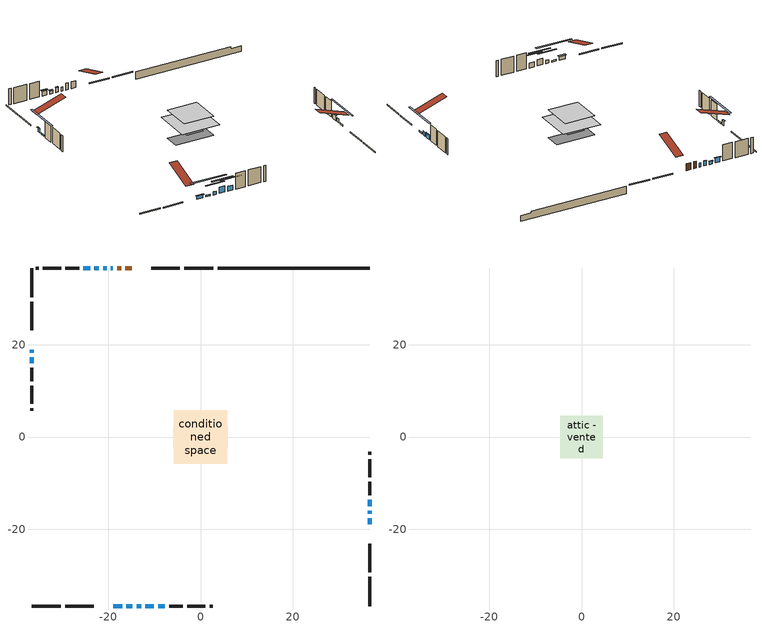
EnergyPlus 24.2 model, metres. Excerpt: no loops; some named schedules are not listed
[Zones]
conditioned space
 floor outside (Floor1 construction): -2.57,-2.57 -2.57,2.57 2.57,2.57 2.57,-2.57 z0.46
 floor adiabatic (AdiabaticFloorConstruction): -5.82,-5.82 -5.82,5.82 5.82,5.82 5.82,-5.82 z2.9
 floor foundation (Slab1 construction): -5.87,-2.36 -5.87,2.36 5.87,2.36 5.87,-2.36 z-1.83
 wall outside (RimJoist1 construction): 2.8,36.65 -3.56,36.65 / -36.65,-36.65 -30.29,-36.65 / -36.65,36.65 -36.65,30.29 / 36.65,-36.65 36.65,-30.29 z0.46:0.76
 wall outside (RimJoist2 construction): -4.49,36.65 -10.66,36.65 / -29.36,-36.65 -23.19,-36.65 / -36.65,29.36 -36.65,23.19 / 36.65,-29.36 36.65,-23.19 z0.46:0.76
 wall outside (AdiabaticWallConstruction 1): -14.9,36.65 -16.27,36.65 / -17.2,36.65 -18.1,36.65 z0.46:2.49
 wall outside (AdiabaticWallConstruction): -19.03,36.65 -19.45,36.65 / 36.65,-16.7 36.65,-15.97 z0.46:1.68; -18.95,-36.65 -17.01,-36.65 / -13.83,-36.65 -12.87,-36.65 / -22.02,36.65 -22.99,36.65 z0.46:1.43; -36.65,18.95 -36.65,18.23 / -9.18,-36.65 -7.71,-36.65 / 36.65,-15.05 36.65,-13.57 / -20.38,36.65 -21.09,36.65 / -23.92,36.65 -25.39,36.65 z0.46:1.93; 36.65,-18.95 36.65,-17.62 / -16.08,-36.65 -14.76,-36.65 / -36.65,17.31 -36.65,15.98 z0.46:0.92; -11.94,-36.65 -10.11,-36.65 z0.46:2.29
 wall outside (Wall1 construction): -26.32,36.65 -29.29,36.65 / -6.78,-36.65 -3.8,-36.65 / -36.65,15.06 -36.65,12.08 / 36.65,-12.64 36.65,-9.67 z0.46:5.34
 wall outside (Wall2 construction): -30.22,36.65 -34.16,36.65 / -2.87,-36.65 1.06,-36.65 / -36.65,11.15 -36.65,7.21 / 36.65,-8.74 36.65,-4.8 z0.46:5.34
 wall outside (Wall3 construction): -35.09,36.65 -35.72,36.65 / 1.99,-36.65 2.62,-36.65 / -36.65,6.28 -36.65,5.65 / 36.65,-3.87 36.65,-3.24 z0.46:5.34
 wall foundation (FoundationWall1 construction): 3.73,36.65,-1.83 3.73,36.65,0.46 33.36,36.65,0.46 33.36,36.65,-0.09 36.65,36.65,-0.09 36.65,36.65,-1.83
 window (WindowConstruction 9): -19.03,36.65 -19.45,36.65 z0.46:1.68
 window (WindowConstruction 7): -18.94,-36.65 -17.01,-36.65 z0.46:1.43
 window (WindowConstruction 8): -36.65,18.94 -36.65,18.23 z0.46:1.93
 window (WindowConstruction 11): 36.65,-18.94 36.65,-17.62 z0.46:0.92
 window (WindowConstruction 12): -16.08,-36.65 -14.76,-36.65 z0.46:0.92
 window (WindowConstruction 13): -36.65,17.31 -36.65,15.98 z0.46:0.92
 window (WindowConstruction 10): 36.65,-16.69 36.65,-15.97 z0.46:1.68
 window (WindowConstruction): -13.83,-36.65 -12.87,-36.65 z0.46:1.43
 window (WindowConstruction 1): -11.94,-36.65 -10.11,-36.65 z0.46:2.29
 window (WindowConstruction 2): -9.18,-36.65 -7.71,-36.65 z0.46:1.93
 window (WindowConstruction 3): 36.65,-15.05 36.65,-13.57 z0.46:1.93
 window (WindowConstruction 4): -20.38,36.65 -21.09,36.65 z0.46:1.93
 window (WindowConstruction 5): -22.02,36.65 -22.99,36.65 z0.46:1.43
 window (WindowConstruction 6): -23.92,36.65 -25.39,36.65 z0.46:1.93
 door (Door): -14.9,36.65 -16.27,36.65 z0.46:2.49
 door (Door 1): -17.2,36.65 -18.1,36.65 z0.46:2.49
 ceiling adiabatic (AdiabaticFloorConstruction): 5.82,-5.82 5.82,5.82 -5.82,5.82 -5.82,-5.82 z2.9
attic - vented
 floor to conditioned space (Floor2 construction Reversed): -4.64,-4.64 -4.64,4.64 4.64,4.64 4.64,-4.64 z5.34
 roof outside (Roof1 construction): -13.97,36.65,5.34 -13.97,27.61,8.35 -11.59,27.61,8.35 -11.59,36.65,5.34; -19.87,-36.65,5.34 -19.87,-27.61,8.35 -22.26,-27.61,8.35 -22.26,-36.65,5.34; -36.65,19.87,5.34 -27.61,19.87,8.35 -27.61,22.26,8.35 -36.65,22.26,5.34; 36.65,-19.87,5.34 27.61,-19.87,8.35 27.61,-22.26,8.35 36.65,-22.26,5.34
shading: -16.81,-36.65 -19.15,-36.65 -19.15,-37.06 -16.81,-37.06 z1.63; -36.65,18.19 -36.65,18.99 -37.06,18.99 -37.06,18.19 z1.98; 36.65,-12.7 36.65,-23.87 37.06,-23.87 37.06,-12.7 z5.85; -9.83,-36.65 -21.01,-36.65 -21.01,-37.06 -9.83,-37.06 z5.85; -36.65,11.06 -36.65,22.23 -37.06,22.23 -37.06,11.06 z5.85; -10.38,-36.65 -16.32,-36.65 -16.32,-37.06 -10.38,-37.06 z3.92; -7.62,-36.65 -14.43,-36.65 -14.43,-37.06 -7.62,-37.06 z4.78; -5.22,-36.65 -11.67,-36.65 -11.67,-37.06 -5.22,-37.06 z4.42; 36.65,-13.52 36.65,-15.09 37.06,-15.09 37.06,-13.52 z1.98; -21.14,36.65 -20.33,36.65 -20.33,37.06 -21.14,37.06 z1.98; -23.04,36.65 -21.97,36.65 -21.97,37.06 -23.04,37.06 z1.47; -25.59,36.65 -23.71,36.65 -23.71,37.06 -25.59,37.06 z2.13
[Building]
Building 1: Terrain=Suburbs
[Site:Location]
Edmonton Intl AP_AB: Latitude {deg}=53.31; Longitude {deg}=-113.58; Time Zone {hr}=-7; Elevation {m}=723; Keep Site Location Information=Yes
[Site:GroundTemperature:Shallow]
-1.56185, -3.61833, -3.78302, -2.80711, 1.11059, 5.01004, 8.39065, 10.5322, 10.7141, 8.97234, 5.67794, 1.89811
[Site:WaterMainsTemperature]
Calculation Method=Schedule; Temperature Schedule=mains temperature schedule
[Material] Roughness=Rough; Thermal Absorptance=0.9
Name | Thickness {m} | Conductivity {W/m-K} | Density {kg/m3} | Specific Heat {J/kg-K} | Solar Absorptance | Visible Absorptance
asphalt or fiberglass shingles | 0.00635 | 0.162714 | 1121.4 | 1465.45 | 0.4 | 0.4
ceiling loosefill ins | 0.169333 | 0.0480833 | 16.02 | 1046.75 | 0.7 | 0.7
ceiling stud and cavity | 0.1397 | 0.0926836 | 65.682 | 1177.47 | 0.7 | 0.7
concrete 4.0 in. | 0.1016 | 1.803125 | 2242.8 | 837.4 | 0.7 | 0.7
concrete 8.0 in. | 0.2032 | 1.803125 | 2242.8 | 837.4 | 0.7 | 0.7
door material | 0.04445 | 0.053851 | 512.64 | 1214.23 | 0.7 | 0.7
exterior vertical ins | 0.0457286 | 0.029427 | 32.04 | 1214.23 | 0.7 | 0.7
floor covering | 0.0127 | 0.0433444 | 54.468 | 1339.84 | 0.6 | 0.6
floor rigid ins; rim joist rigid ins; wall rigid ins | 0.051816 | 0.029427 | 32.04 | 1214.23 | 0.7 | 0.7
floor rigid ins 1; wall rigid ins 1 | 0.512978 | 0.029427 | 32.04 | 1214.23 | 0.7 | 0.7
floor stud and cavity | 0.1397 | 0.0992715 | 92.3553 | 1139.71 | 0.7 | 0.7
floor stud and cavity 1 | 0.1397 | 1.75129 | 37.0049 | 1207.88 | 0.7 | 0.7
furniture material conditioned space 1 | 0.1524 | 0.115458 | 640.8 | 1214.23 | 0.6 | 0.6
gypsum board | 0.0127 | 0.160291 | 801 | 837.4 | 0.6 | 0.6
gypsum board 1 | 0.0127 | 0.160291 | 801 | 837.4 | 0.7 | 0.7
osb sheathing 0.5 in. | 0.0127 | 0.115458 | 512.64 | 1214.23 | 0.7 | 0.7
osb sheathing 0.75 in. | 0.01905 | 0.115458 | 512.64 | 1214.23 | 0.7 | 0.7
osb sheathing 2.0 in. | 0.0508 | 0.115458 | 512.64 | 1214.23 | 0.7 | 0.7
rim joist stud and cavity | 0.0508 | 0.0414166 | 125.044 | 1163.47 | 0.6 | 0.6
rim joist stud and cavity 1 | 0.0508 | 0.0296634 | 125.044 | 1163.47 | 0.6 | 0.6
wall stud and cavity | 0.1397 | 0.222865 | 139.0536 | 1170.24 | 0.7 | 0.7
wall stud and cavity 1 | 0.1397 | 0.221002 | 139.0536 | 1170.24 | 0.7 | 0.7
wall stud and cavity 2 | 0.1397 | 0.472276 | 139.0536 | 1170.24 | 0.7 | 0.7
wall stud and cavity 3 | 0.0889 | 0.380278 | 52.3479 | 1209.89 | 0.7 | 0.7
wall stud and cavity 4 | 0.0889 | 0.391764 | 83.0341 | 1211.67 | 0.7 | 0.7
wood siding | 0.0254 | 0.102417 | 544.68 | 1172.36 | 0.4 | 0.4
wood siding 1; wood siding 2; wood siding 3 | 0.0254 | 0.102417 | 544.68 | 1172.36 | 0.7 | 0.7
[WindowMaterial:SimpleGlazingSystem]
Name | U-Factor {W/m2-K} | Solar Heat Gain Coefficient
WindowMaterial | 3.01842 | 0.52
WindowMaterial 1 | 1.93166 | 0.46
WindowMaterial 2 | 2.961077 | 0.6
WindowMaterial 3 | 2.10767 | 0.42
WindowMaterial 4 | 2.09972 | 0.42
WindowMaterial 5 | 2.99685 | 0.53
WindowMaterial 6 | 2.54715 | 0.34
WindowMaterial 7 | 2.16956 | 0.41
WindowMaterial 8 | 3.03773 | 0.46
[Construction]
AdiabaticFloorConstruction: floor stud and cavity 1, floor rigid ins 1, osb sheathing 0.75 in., floor covering
AdiabaticWallConstruction: wood siding 2, wall rigid ins 1, wall stud and cavity 3, gypsum board
AdiabaticWallConstruction 1: wood siding 3, wall rigid ins 1, wall stud and cavity 3, gypsum board
Door; Door 1: door material
Floor1 construction: floor stud and cavity, floor rigid ins, osb sheathing 0.75 in., floor covering
Floor2 construction Reversed: gypsum board, ceiling stud and cavity, ceiling loosefill ins
FoundationWall1 construction: concrete 8.0 in., gypsum board 1
furniture construction conditioned space 1: furniture material conditioned space 1
PartitionWallConstruction: gypsum board, wall stud and cavity 4, gypsum board
RimJoist1 construction: wood siding 1, rim joist rigid ins, osb sheathing 2.0 in., rim joist stud and cavity
RimJoist2 construction: wood siding 1, osb sheathing 2.0 in., rim joist stud and cavity 1
Roof1 construction: asphalt or fiberglass shingles
Slab1 construction: concrete 4.0 in.
Wall1 construction: wood siding, wall rigid ins, osb sheathing 0.5 in., wall stud and cavity, gypsum board
Wall2 construction: wood siding, wall rigid ins, osb sheathing 0.5 in., wall stud and cavity 1, gypsum board
Wall3 construction: wood siding, wall rigid ins, osb sheathing 0.5 in., wall stud and cavity 2, gypsum board
WindowConstruction; WindowConstruction 7: WindowMaterial
WindowConstruction 1: WindowMaterial 1
WindowConstruction 10: WindowMaterial 7
WindowConstruction 11; WindowConstruction 12; WindowConstruction 13: WindowMaterial 8
WindowConstruction 2; WindowConstruction 3; WindowConstruction 6: WindowMaterial 2
WindowConstruction 4: WindowMaterial 3
WindowConstruction 5: WindowMaterial 4
WindowConstruction 8: WindowMaterial 5
WindowConstruction 9: WindowMaterial 6
[Zone] Multiplier=1; Part of Total Floor Area=Yes
Name | Volume {m3}
attic - vented | 42.1509
conditioned space | 472.1
[Space]
Name | Zone | Volume {m3}
attic - vented 1 | attic - vented | 42.1509
conditioned space 1 | conditioned space | 472.1
[ZoneInfiltration:EffectiveLeakageArea]
infil attic - vented 1: Zone or Space=attic - vented 1; Schedule=Always On Discrete; Effective Air Leakage Area {cm2}=2996.87; Stack Coefficient=0.000209564; Wind Coefficient=9.78088e-06
[ZoneMixing]
whole house fan mix: Zone or Space=attic - vented; Schedule=Always On Continuous; Design Flow Rate Calculation Method=Flow/Zone; Design Flow Rate {m3/s}=0; Source Zone or Space=conditioned space
[SurfaceProperty:ExposedFoundationPerimeter]
Slab1: Exposed Perimeter Calculation Method=TotalExposedPerimeter; Total Exposed Perimeter {m}=32.918
[InternalMass] Zone or ZoneList=conditioned space; Space or SpaceList=conditioned space 1
Name | Construction | Surface Area {m2}
furniture mass conditioned space 1 | furniture construction conditioned space 1 | 86.9641
partition wall mass | PartitionWallConstruction | 217.41
[Lights]
interior lighting: Zone or ZoneList or Space or SpaceList=conditioned space 1; Schedule=interior lighting schedule; Design Level Calculation Method=LightingLevel; Lighting Level {W}=343.2; Return Air Fraction=0; Fraction Radiant=0.6; Fraction Visible=0.2; Fraction Replaceable=1
[People]
occupants: Zone or ZoneList or Space or SpaceList=conditioned space 1; Number of People Schedule=occupants schedule; Number of People Calculation Method=People; Number of People=3; Fraction Radiant=0.314171; Sensible Heat Fraction=0.56303; Activity Level Schedule=occupants activity schedule; Carbon Dioxide Generation Rate {m3/s-W}=0; Enable ASHRAE 55 Comfort Warnings=No; Mean Radiant Temperature Calculation Type=EnclosureAveraged
[ElectricEquipment] Zone or ZoneList or Space or SpaceList=conditioned space 1; Design Level Calculation Method=EquipmentLevel
Name | Schedule | Design Level {W} | Fraction Latent | Fraction Radiant | Fraction Lost
clothes dryer | clothes dryer schedule | 140.772 | 0.015 | 0.081 | 0.85
clothes washer | clothes washer schedule | 32.1985 | 0.03 | 0.162 | 0.7
cooking range | cooking range schedule | 215.147 | 0.08 | 0.432 | 0.2
dishwasher | dishwasher schedule | 66.8632 | 0.3 | 0.18 | 0.4
fridge | fridge schedule | 72.9452 | 0 | 0.6 | 0
mech vent bath fan 0 | mech vent bath fan 0 schedule | 50.2 | 0 | 0 | 1
mech vent bath fan 1 | mech vent bath fan 1 schedule | 50.2 | 0 | 0 | 1
mech vent house fan | mech vent house fan schedule | 0 | 0 | 0 | 1
mech vent house fan cfis | mech vent house fan cfis schedule | 0 | 0 | 0 | 0
mech vent range fan 0 | mech vent range fan 0 schedule | 57 | 0 | 0 | 1
misc plug loads | misc plug loads schedule | 494.7 | 0.045 | 0.513 | 0.1
whole house fan | Always On Discrete | 0 | 0 | 0 | 1
[OtherEquipment] Zone or ZoneList or Space or SpaceList=conditioned space 1; Design Level Calculation Method=EquipmentLevel
Name | Fuel Type | Schedule | Design Level {W} | Fraction Latent | Fraction Radiant | Fraction Lost
clothes dryer 1 | Electricity | clothes dryer schedule | 0 | 0.015 | 0.081 | 0.85
cooking range 1 | Electricity | cooking range schedule | 0 | 0.08 | 0.432 | 0.2
general water use latent | None | general water use schedule | 62.594 | 1 | 0 | 0
general water use sensible | None | general water use schedule | -61.6891 | 0 | 0.6 | 0
mech vent house fan latent load | None | Always On Discrete | 0 | 1 | 0 | 0
mech vent house fan sensible load | None | Always On Discrete | 0 | 0 | 0 | 0
water heater energy adjustment1 | NaturalGas | Always On Discrete | 0.01 | 0 | 0 | 1
[ZoneInfiltration:DesignFlowRate] Zone or ZoneList or Space or SpaceList=conditioned space 1; Schedule=Always On Discrete; Design Flow Rate Calculation Method=Flow/Zone; Design Flow Rate {m3/s}=0
infil flow; natural vent flow; whole house fan flow
[AvailabilityManager:Scheduled]
furnace airloop Availability Manager: Schedule=Always On Discrete
[Foundation:Kiva]
Foundation Kiva 1: Initial Indoor Air Temperature {C}=18; Wall Height Above Grade {m}=0.460004; Wall Depth Below Slab {m}=0.2032; Custom Block Material Name 1=exterior vertical ins; Custom Block Depth 1 {m}=2.28999; Custom Block X Position 1 {m}=0.2159; Custom Block Z Position 1 {m}=0
[Foundation:Kiva:Settings]
Soil Conductivity {W/m-K}=0.849921; Soil Density {kg/m3}=1842.3; Soil Specific Heat {J/kg-K}=418.7; Ground Solar Absorptivity=0.9; Ground Thermal Absorptivity=0.9; Ground Surface Roughness {m}=0.03; Far-Field Width {m}=40; Deep-Ground Boundary Condition=ZeroFlux; Deep-Ground Depth {m}=40; Minimum Cell Dimension {m}=0.2; Maximum Cell Growth Coefficient=3; Simulation Timestep=Timestep
[Exterior:Lights]
exterior lighting: Schedule=exterior lighting schedule; Design Level {W}=75.6
[EnergyManagementSystem:GlobalVariable]
furnace_airloop_Fan_RTF
infil_program_Qfan
infil_program_Qinf
natural_vent_program_Qnv
natural_vent_program_Qwhf
[EnergyManagementSystem:Sensor]
Name | Output:Variable or Output:Meter Index Key | Output:Variable or Output:Meter
airflow_gain | infil flow | Infiltration Sensible Heat Gain Energy
airflow_gain_1 | natural vent flow | Infiltration Sensible Heat Gain Energy
airflow_gain_2 | whole house fan flow | Infiltration Sensible Heat Gain Energy
airflow_loss | infil flow | Infiltration Sensible Heat Loss Energy
airflow_loss_1 | natural vent flow | Infiltration Sensible Heat Loss Energy
airflow_loss_2 | whole house fan flow | Infiltration Sensible Heat Loss Energy
clg_load_cond |  | Cooling:EnergyTransfer:Zone:CONDITIONED SPACE
clg_sp_s; clg_sp_s_1 | cooling setpoint | Schedule Value
clothes_dryer_exhaust_0_sch_s | clothes dryer exhaust 0 schedule | Schedule Value
cool_season | cooling season schedule | Schedule Value
htg_load_cond |  | Heating:EnergyTransfer:Zone:CONDITIONED SPACE
htg_sp_s; htg_sp_s_1 | heating setpoint | Schedule Value
ig_ee_conv | clothes dryer | Electric Equipment Convective Heating Energy
ig_ee_conv_2 | cooking range | Electric Equipment Convective Heating Energy
ig_ee_conv_4 | fridge | Electric Equipment Convective Heating Energy
ig_ee_conv_5 | misc plug loads | Electric Equipment Convective Heating Energy
ig_ee_conv_6 | whole house fan | Electric Equipment Convective Heating Energy
ig_ee_rad | clothes dryer | Electric Equipment Radiant Heating Energy
ig_ee_rad_2 | cooking range | Electric Equipment Radiant Heating Energy
ig_ee_rad_4 | fridge | Electric Equipment Radiant Heating Energy
ig_ee_rad_5 | misc plug loads | Electric Equipment Radiant Heating Energy
ig_ee_rad_6 | whole house fan | Electric Equipment Radiant Heating Energy
ig_lgt_conv | interior lighting | Lights Convective Heating Energy
ig_lgt_rad | interior lighting | Lights Radiant Heating Energy
ig_lgt_vis | interior lighting | Lights Visible Radiation Heating Energy
ig_oe_conv | clothes dryer 1 | Other Equipment Convective Heating Energy
ig_oe_conv_1 | cooking range 1 | Other Equipment Convective Heating Energy
ig_oe_conv_2 | general water use latent | Other Equipment Convective Heating Energy
ig_oe_conv_3 | general water use sensible | Other Equipment Convective Heating Energy
ig_oe_conv_4 | water heater energy adjustment1 | Other Equipment Convective Heating Energy
ig_oe_rad | clothes dryer 1 | Other Equipment Radiant Heating Energy
ig_oe_rad_1 | cooking range 1 | Other Equipment Radiant Heating Energy
ig_oe_rad_2 | general water use latent | Other Equipment Radiant Heating Energy
ig_oe_rad_3 | general water use sensible | Other Equipment Radiant Heating Energy
ig_oe_rad_4 | water heater energy adjustment1 | Other Equipment Radiant Heating Energy
ig_ppl_conv | occupants | People Convective Heating Energy
ig_ppl_rad | occupants | People Radiant Heating Energy
im_conv | furniture mass conditioned space 1 | Surface Inside Face Convection Heat Gain Energy
im_conv_1 | partition wall mass | Surface Inside Face Convection Heat Gain Energy
im_ig | furniture mass conditioned space 1 | Surface Inside Face Internal Gains Radiation Heat Gain Energy
im_ig_1 | partition wall mass | Surface Inside Face Internal Gains Radiation Heat Gain Energy
im_lgt | furniture mass conditioned space 1 | Surface Inside Face Lights Radiation Heat Gain Energy
im_lgt_1 | partition wall mass | Surface Inside Face Lights Radiation Heat Gain Energy
im_sol | furniture mass conditioned space 1 | Surface Inside Face Solar Radiation Heat Gain Energy
im_sol_1 | partition wall mass | Surface Inside Face Solar Radiation Heat Gain Energy
im_surf | furniture mass conditioned space 1 | Surface Inside Face Net Surface Thermal Radiation Heat Gain Energy
im_surf_1 | partition wall mass | Surface Inside Face Net Surface Thermal Radiation Heat Gain Energy
mech_vent_bath_fan_0_sch_s | mech vent bath fan 0 schedule | Schedule Value
mech_vent_bath_fan_1_sch_s | mech vent bath fan 1 schedule | Schedule Value
mech_vent_range_fan_0_sch_s | mech vent range fan 0 schedule | Schedule Value
mv_conv | mech vent bath fan 0 | Electric Equipment Convective Heating Energy
mv_conv_1 | mech vent bath fan 1 | Electric Equipment Convective Heating Energy
mv_conv_2 | mech vent house fan | Electric Equipment Convective Heating Energy
mv_conv_3 | mech vent house fan cfis | Electric Equipment Convective Heating Energy
mv_conv_4 | mech vent range fan 0 | Electric Equipment Convective Heating Energy
mv_conv_5 | mech vent house fan latent load | Other Equipment Convective Heating Energy
mv_conv_6 | mech vent house fan sensible load | Other Equipment Convective Heating Energy
mv_rad | mech vent bath fan 0 | Electric Equipment Radiant Heating Energy
mv_rad_1 | mech vent bath fan 1 | Electric Equipment Radiant Heating Energy
mv_rad_2 | mech vent house fan | Electric Equipment Radiant Heating Energy
mv_rad_3 | mech vent house fan cfis | Electric Equipment Radiant Heating Energy
mv_rad_4 | mech vent range fan 0 | Electric Equipment Radiant Heating Energy
mv_rad_5 | mech vent house fan latent load | Other Equipment Radiant Heating Energy
mv_rad_6 | mech vent house fan sensible load | Other Equipment Radiant Heating Energy
natural_vent_s | natural vent schedule | Schedule Value
out_pb_s |  | Site Outdoor Air Barometric Pressure
out_wt_s |  | Site Outdoor Air Humidity Ratio
site_vw_s |  | Site Wind Speed
ss_back_out | Window1 | Surface Window Shortwave from Zone Back Out Window Heat Transfer Rate
ss_back_out_1 | Window10 | Surface Window Shortwave from Zone Back Out Window Heat Transfer Rate
ss_back_out_10 | Window6 | Surface Window Shortwave from Zone Back Out Window Heat Transfer Rate
ss_back_out_11 | Window7 | Surface Window Shortwave from Zone Back Out Window Heat Transfer Rate
ss_back_out_12 | Window8 | Surface Window Shortwave from Zone Back Out Window Heat Transfer Rate
ss_back_out_13 | Window9 | Surface Window Shortwave from Zone Back Out Window Heat Transfer Rate
ss_back_out_2 | Window12 | Surface Window Shortwave from Zone Back Out Window Heat Transfer Rate
ss_back_out_3 | Window13 | Surface Window Shortwave from Zone Back Out Window Heat Transfer Rate
ss_back_out_4 | Window14 | Surface Window Shortwave from Zone Back Out Window Heat Transfer Rate
ss_back_out_5 | Window15 | Surface Window Shortwave from Zone Back Out Window Heat Transfer Rate
ss_back_out_6 | Window2 | Surface Window Shortwave from Zone Back Out Window Heat Transfer Rate
ss_back_out_7 | Window3 | Surface Window Shortwave from Zone Back Out Window Heat Transfer Rate
ss_back_out_8 | Window4 | Surface Window Shortwave from Zone Back Out Window Heat Transfer Rate
ss_back_out_9 | Window5 | Surface Window Shortwave from Zone Back Out Window Heat Transfer Rate
ss_conv | Door1 | Surface Inside Face Convection Heat Gain Energy
ss_conv_1 | Door3 | Surface Inside Face Convection Heat Gain Energy
ss_conv_10 | Window4 | Surface Inside Face Convection Heat Gain Energy
ss_conv_11 | Window5 | Surface Inside Face Convection Heat Gain Energy
ss_conv_12 | Window6 | Surface Inside Face Convection Heat Gain Energy
ss_conv_13 | Window7 | Surface Inside Face Convection Heat Gain Energy
ss_conv_14 | Window8 | Surface Inside Face Convection Heat Gain Energy
ss_conv_15 | Window9 | Surface Inside Face Convection Heat Gain Energy
ss_conv_2 | Window1 | Surface Inside Face Convection Heat Gain Energy
ss_conv_3 | Window10 | Surface Inside Face Convection Heat Gain Energy
ss_conv_4 | Window12 | Surface Inside Face Convection Heat Gain Energy
ss_conv_5 | Window13 | Surface Inside Face Convection Heat Gain Energy
ss_conv_6 | Window14 | Surface Inside Face Convection Heat Gain Energy
ss_conv_7 | Window15 | Surface Inside Face Convection Heat Gain Energy
ss_conv_8 | Window2 | Surface Inside Face Convection Heat Gain Energy
ss_conv_9 | Window3 | Surface Inside Face Convection Heat Gain Energy
ss_ig | Door1 | Surface Inside Face Internal Gains Radiation Heat Gain Energy
ss_ig_1 | Door3 | Surface Inside Face Internal Gains Radiation Heat Gain Energy
ss_ig_10 | Window4 | Surface Inside Face Internal Gains Radiation Heat Gain Energy
ss_ig_11 | Window5 | Surface Inside Face Internal Gains Radiation Heat Gain Energy
ss_ig_12 | Window6 | Surface Inside Face Internal Gains Radiation Heat Gain Energy
ss_ig_13 | Window7 | Surface Inside Face Internal Gains Radiation Heat Gain Energy
ss_ig_14 | Window8 | Surface Inside Face Internal Gains Radiation Heat Gain Energy
ss_ig_15 | Window9 | Surface Inside Face Internal Gains Radiation Heat Gain Energy
ss_ig_2 | Window1 | Surface Inside Face Internal Gains Radiation Heat Gain Energy
ss_ig_3 | Window10 | Surface Inside Face Internal Gains Radiation Heat Gain Energy
ss_ig_4 | Window12 | Surface Inside Face Internal Gains Radiation Heat Gain Energy
ss_ig_5 | Window13 | Surface Inside Face Internal Gains Radiation Heat Gain Energy
ss_ig_6 | Window14 | Surface Inside Face Internal Gains Radiation Heat Gain Energy
ss_ig_7 | Window15 | Surface Inside Face Internal Gains Radiation Heat Gain Energy
ss_ig_8 | Window2 | Surface Inside Face Internal Gains Radiation Heat Gain Energy
ss_ig_9 | Window3 | Surface Inside Face Internal Gains Radiation Heat Gain Energy
ss_lgt | Door1 | Surface Inside Face Lights Radiation Heat Gain Energy
ss_lgt_1 | Door3 | Surface Inside Face Lights Radiation Heat Gain Energy
ss_sol | Door1 | Surface Inside Face Solar Radiation Heat Gain Energy
ss_sol_1 | Door3 | Surface Inside Face Solar Radiation Heat Gain Energy
ss_surf | Door1 | Surface Inside Face Net Surface Thermal Radiation Heat Gain Energy
ss_surf_1 | Door3 | Surface Inside Face Net Surface Thermal Radiation Heat Gain Energy
ss_surf_10 | Window4 | Surface Inside Face Net Surface Thermal Radiation Heat Gain Energy
ss_surf_11 | Window5 | Surface Inside Face Net Surface Thermal Radiation Heat Gain Energy
ss_surf_12 | Window6 | Surface Inside Face Net Surface Thermal Radiation Heat Gain Energy
ss_surf_13 | Window7 | Surface Inside Face Net Surface Thermal Radiation Heat Gain Energy
ss_surf_14 | Window8 | Surface Inside Face Net Surface Thermal Radiation Heat Gain Energy
ss_surf_15 | Window9 | Surface Inside Face Net Surface Thermal Radiation Heat Gain Energy
ss_surf_2 | Window1 | Surface Inside Face Net Surface Thermal Radiation Heat Gain Energy
ss_surf_3 | Window10 | Surface Inside Face Net Surface Thermal Radiation Heat Gain Energy
ss_surf_4 | Window12 | Surface Inside Face Net Surface Thermal Radiation Heat Gain Energy
ss_surf_5 | Window13 | Surface Inside Face Net Surface Thermal Radiation Heat Gain Energy
ss_surf_6 | Window14 | Surface Inside Face Net Surface Thermal Radiation Heat Gain Energy
ss_surf_7 | Window15 | Surface Inside Face Net Surface Thermal Radiation Heat Gain Energy
ss_surf_8 | Window2 | Surface Inside Face Net Surface Thermal Radiation Heat Gain Energy
ss_surf_9 | Window3 | Surface Inside Face Net Surface Thermal Radiation Heat Gain Energy
ss_trans_in | Window1 | Surface Window Transmitted Solar Radiation Rate
